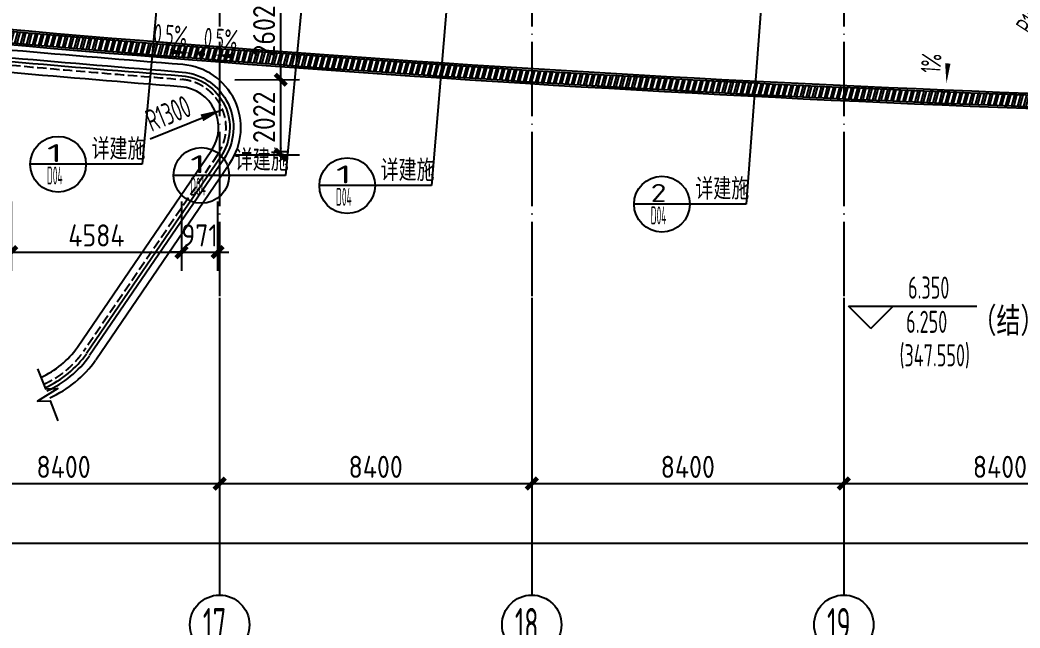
# Model space of a CAD drawing. Header units: inches. Extents: x 0 to 1813292486, y 0 to 3473589894.
# Drawn here: x 600551714 to 600578627, y 3473183862 to 3473200223 of the extents above; entities that cross this region are included whole.
import ezdxf
from ezdxf.enums import TextEntityAlignment as Align

# ---------------------------------------------------------------- set-up
doc = ezdxf.new("R2010")
doc.units = ezdxf.units.IN
doc.header["$LTSCALE"] = 1000
doc.header["$MEASUREMENT"] = 0
doc.linetypes.add('AX-MALL-GIRD-200$0$DOTE', pattern=[2.42, 2, -0.2, 0.02, -0.2])
doc.linetypes.add('AX-MALL-WALL-P02-QT$0$DASH', pattern=[0.35, 0.25, -0.1])
for name, color, linetype in [('A-Anno-Note', 241, 'Continuous'), ('AX-MALL-DIM-P02$0$A-Anno-Dims', 3, 'Continuous'), ('AX-MALL-DIM-P02$0$A-Anno-Note', 241, 'Continuous'), ('AX-MALL-DIM-P02$0$A-Detl-Thin', 131, 'Continuous'), ('AX-MALL-DIM-SY-P02$0$A-Anno-Note', 241, 'Continuous'), ('AX-MALL-DIM-SY-P02$0$DIM_IDEN', 3, 'Continuous'), ('AX-MALL-GIRD-200$0$A-Grid', 222, 'AX-MALL-GIRD-200$0$DOTE'), ('AX-MALL-GIRD-200$0$A-Grid-Iden', 11, 'Continuous'), ('AX-MALL-P02-200$0$A-Anno-Note', 241, 'Continuous'), ('AX-MALL-WALL-P02$0$A-Anno-Note', 241, 'Continuous'), ('AX-MALL-WALL-P02-QT$0$A-Anno-Dims', 3, 'Continuous'), ('AX-MALL-WALL-P02-QT$0$A-Detl-Fine', 152, 'Continuous'), ('AX-MALL-WALL-P02-QT$0$A-Detl-Patt', 8, 'Continuous'), ('AX-MALL-WALL-P02-QT$0$A-Detl-Thin', 131, 'Continuous'), ('AX-MALL-WALL-P02-QT$0$A-Hdrl', 31, 'Continuous'), ('AX-MALL-WALL-P02-QT$0$A-Wind', 4, 'Continuous'), ('AX-MALL-WORD-P02$0$A-Anno-Levl', 201, 'Continuous'), ('AX-MALL-WORD-P02$0$A-Anno-Note', 241, 'Continuous'), ('AX-MALL-ZTKD-P02$0$A-Anno-Note', 241, 'Continuous'), ('AXIS_TEXT', 7, 'Continuous'), ('PX-MALL-P02-LG$0$P-Drain-Fldr', 4, 'Continuous'), ('PX-MALL-P02-LG$0$P-Drain-Fldr-ARCH', 161, 'Continuous'), ('PX-MALL-P02-LG$0$P-Drain-Fldr-W100', 4, 'Continuous'), ('PX-MALL-P02-LG$0$P-Drain-Fldr-W50', 4, 'Continuous')]:
    doc.layers.add(name, color=color, linetype=linetype)
doc.styles.add('AX-MALL-DIM-P02$0$_TCH_DIM', font='gbenor.shx')
doc.styles.add('AX-MALL-DIM-P02$0$_TCH_DIM_T3', font='gbenor.shx')
doc.styles.add('AX-MALL-DIM-SY-P02$0$_TCH_DIM', font='gbenor.shx')
doc.styles.add('AX-MALL-DIM-SY-P02$0$_TCH_LABEL', font='gbenor.shx')
doc.styles.add('AX-MALL-GIRD-200$0$_TCH_AXIS', font='gbenor.shx', dxfattribs={"bigfont": 'gbcbig.shx'})
doc.styles.add('AX-MALL-GIRD-200$0$_TCH_DIM_T3', font='gbenor.shx')
doc.styles.add('AX-MALL-WORD-P02$0$_TCH_DIM', font='gbenor.shx')
doc.styles.add('COMPLEX', font='gbenor.shx', dxfattribs={"bigfont": 'gbcbig.shx'})
doc.dimstyles.new('AX-MALL-DIM-P02$0$_TCH_ARCH&&200', dxfattribs={"dimtxt": 595, "dimasz": 300, "dimexe": 500, "dimexo": 500, "dimgap": 152.5, "dimtad": 1, "dimdec": 0, "dimzin": 0, "dimdsep": 46, "dimtxsty": 'AX-MALL-DIM-P02$0$_TCH_DIM_T3', "dimblk": 'AX-MALL-DIM-P02$0$_ArchTick', "dimcen": 0.09, "dimclrt": 7, "dimazin": 2, "dimtfac": 1, "dimtdec": 0, "dimtix": 1, "dimtmove": 2, "dimatfit": 3, "dimfxl": 500, "dimtolj": 1, "dimtzin": 0, "dimarcsym": 0})
doc.dimstyles.new('AX-MALL-GIRD-200$0$_TCH_ARCH&&200', dxfattribs={"dimtxt": 595, "dimasz": 300, "dimexe": 500, "dimexo": 500, "dimgap": 152.5, "dimtad": 1, "dimdec": 0, "dimzin": 0, "dimdsep": 46, "dimtxsty": 'AX-MALL-GIRD-200$0$_TCH_DIM_T3', "dimblk": 'AX-MALL-GIRD-200$0$_ArchTick', "dimcen": 0.09, "dimclrt": 7, "dimazin": 2, "dimtfac": 1, "dimtdec": 0, "dimtix": 1, "dimtmove": 2, "dimatfit": 3, "dimfxl": 500, "dimtolj": 1, "dimtzin": 0, "dimarcsym": 0})

# ---------------------------------------------------------------- blocks, each defined once
blk = doc.blocks.new('AX-MALL-WORD-P02')
at = {"layer": 'AX-MALL-WORD-P02$0$A-Anno-Levl'}
for p, q in [((600371166, 3473054843), (600370813, 3473055615)), ((600370813, 3473055615), (600374045, 3473054411)), ((600371166, 3473054843), (600370813, 3473055615)), ((600370813, 3473055615), (600374045, 3473054411)), ((600371166, 3473054843), (600371938, 3473055196)), ((600371166, 3473054843), (600371938, 3473055196))]:
    blk.add_line(p, q, dxfattribs=at)
at = {"layer": 'AX-MALL-WORD-P02$0$A-Anno-Note', "style": 'AX-MALL-WORD-P02$0$_TCH_DIM', "width": 0.7}
for s, height, p in [('6.350', 595, (600372383, 3473055244)), ('6.250', 595, (600372015, 3473054399)), ('(347.550)', 595, (600371534, 3473053617)), ('（结）', 675.2, (600373688, 3473053776))]:
    blk.add_text(s, height=height, rotation=339.5682, dxfattribs=at).set_placement(p)
blk = doc.blocks.new('_AXISO')
blk.add_circle((0, 0), 0.5)
at = {"layer": 'AXIS_TEXT', "style": 'COMPLEX', "width": 1.041667}
blk.add_attdef('A', text='', height=0.56, dxfattribs=at).set_placement((-0.25, -0.28), (0.25, -0.28), align=Align.FIT)
blk = doc.blocks.new('AX-MALL-GIRD-200$0$_ArchTick')
at = {"color": 0, "linetype": 'ByBlock', "const_width": 0.4}
blk.add_lwpolyline([(-0.5, -0.5), (0.5, 0.5)], dxfattribs=at)
blk = doc.blocks.new('*D402')
at = {"layer": 'AX-MALL-GIRD-200$0$A-Grid-Iden', "color": 0, "lineweight": -2, "transparency": 16777216}
for p, q in [((600228911, 3473108184), (600226607, 3473101999)), ((600226782, 3473102468), (600551951, 3472981333)), ((600554081, 3472987049), (600551777, 3472980864))]:
    blk.add_line(p, q, dxfattribs=at)
at = {"layer": 'AX-MALL-GIRD-200$0$A-Grid-Iden', "color": 0, "lineweight": -2, "transparency": 16777216, "xscale": 300, "yscale": 300, "zscale": 300}
for p, rotation in [((600226782, 3473102468), 159.5681613089764), ((600551951, 3472981333), 339.5681613089764)]:
    blk.add_blockref('AX-MALL-GIRD-200$0$_ArchTick', p, dxfattribs=dict(at, rotation=rotation))
at = {"layer": 'AX-MALL-GIRD-200$0$A-Grid-Iden', "color": 7, "transparency": 16777216, "insert": (600389524, 3473042322), "char_height": 595, "attachment_point": 5, "rotation": 339.5682, "style": 'AX-MALL-GIRD-200$0$_TCH_DIM_T3'}
blk.add_mtext('\\A1;347000', dxfattribs=at)
blk = doc.blocks.new('*D418')
at = {"layer": 'AX-MALL-GIRD-200$0$A-Grid-Iden', "color": 0, "lineweight": -2, "transparency": 16777216}
for p, q in [((600346984, 3473064198), (600345239, 3473059513)), ((600354856, 3473061266), (600353110, 3473056581)), ((600345413, 3473059982), (600353285, 3473057049))]:
    blk.add_line(p, q, dxfattribs=at)
at = {"layer": 'AX-MALL-GIRD-200$0$A-Grid-Iden', "color": 0, "lineweight": -2, "transparency": 16777216, "xscale": 300, "yscale": 300, "zscale": 300}
for p, rotation in [((600345413, 3473059982), 159.5681613089271), ((600353285, 3473057049), 339.5681613089271)]:
    blk.add_blockref('AX-MALL-GIRD-200$0$_ArchTick', p, dxfattribs=dict(at, rotation=rotation))
at = {"layer": 'AX-MALL-GIRD-200$0$A-Grid-Iden', "color": 7, "transparency": 16777216, "insert": (600349506, 3473058937), "char_height": 595, "attachment_point": 5, "rotation": 339.5682, "style": 'AX-MALL-GIRD-200$0$_TCH_DIM_T3'}
blk.add_mtext('\\A1;8400', dxfattribs=at)
blk = doc.blocks.new('*D419')
at = {"layer": 'AX-MALL-GIRD-200$0$A-Grid-Iden', "color": 0, "lineweight": -2, "transparency": 16777216}
for p, q in [((600354856, 3473061266), (600353110, 3473056581)), ((600362727, 3473058334), (600360982, 3473053648)), ((600353285, 3473057049), (600361157, 3473054117))]:
    blk.add_line(p, q, dxfattribs=at)
at = {"layer": 'AX-MALL-GIRD-200$0$A-Grid-Iden', "color": 0, "lineweight": -2, "transparency": 16777216, "xscale": 300, "yscale": 300, "zscale": 300}
for p, rotation in [((600353285, 3473057049), 159.5681613092855), ((600361157, 3473054117), 339.5681613092855)]:
    blk.add_blockref('AX-MALL-GIRD-200$0$_ArchTick', p, dxfattribs=dict(at, rotation=rotation))
at = {"layer": 'AX-MALL-GIRD-200$0$A-Grid-Iden', "color": 7, "transparency": 16777216, "insert": (600357378, 3473056005), "char_height": 595, "attachment_point": 5, "rotation": 339.5682, "style": 'AX-MALL-GIRD-200$0$_TCH_DIM_T3'}
blk.add_mtext('\\A1;8400', dxfattribs=at)
blk = doc.blocks.new('*D420')
at = {"layer": 'AX-MALL-GIRD-200$0$A-Grid-Iden', "color": 0, "lineweight": -2, "transparency": 16777216}
for p, q in [((600362727, 3473058334), (600360982, 3473053648)), ((600370599, 3473055401), (600368854, 3473050716)), ((600361157, 3473054117), (600369028, 3473051184))]:
    blk.add_line(p, q, dxfattribs=at)
at = {"layer": 'AX-MALL-GIRD-200$0$A-Grid-Iden', "color": 0, "lineweight": -2, "transparency": 16777216, "xscale": 300, "yscale": 300, "zscale": 300}
for p, rotation in [((600361157, 3473054117), 159.5681613089271), ((600369028, 3473051184), 339.5681613089271)]:
    blk.add_blockref('AX-MALL-GIRD-200$0$_ArchTick', p, dxfattribs=dict(at, rotation=rotation))
at = {"layer": 'AX-MALL-GIRD-200$0$A-Grid-Iden', "color": 7, "transparency": 16777216, "insert": (600365249, 3473053072), "char_height": 595, "attachment_point": 5, "rotation": 339.5682, "style": 'AX-MALL-GIRD-200$0$_TCH_DIM_T3'}
blk.add_mtext('\\A1;8400', dxfattribs=at)
blk = doc.blocks.new('*D421')
at = {"layer": 'AX-MALL-GIRD-200$0$A-Grid-Iden', "color": 0, "lineweight": -2, "transparency": 16777216}
for p, q in [((600370599, 3473055401), (600368854, 3473050716)), ((600378471, 3473052469), (600376725, 3473047783)), ((600369028, 3473051184), (600376900, 3473048252))]:
    blk.add_line(p, q, dxfattribs=at)
at = {"layer": 'AX-MALL-GIRD-200$0$A-Grid-Iden', "color": 0, "lineweight": -2, "transparency": 16777216, "xscale": 300, "yscale": 300, "zscale": 300}
for p, rotation in [((600369028, 3473051184), 159.5681613084339), ((600376900, 3473048252), 339.568161308434)]:
    blk.add_blockref('AX-MALL-GIRD-200$0$_ArchTick', p, dxfattribs=dict(at, rotation=rotation))
at = {"layer": 'AX-MALL-GIRD-200$0$A-Grid-Iden', "color": 7, "transparency": 16777216, "insert": (600373121, 3473050140), "char_height": 595, "attachment_point": 5, "rotation": 339.5682, "style": 'AX-MALL-GIRD-200$0$_TCH_DIM_T3'}
blk.add_mtext('\\A1;8400', dxfattribs=at)
blk = doc.blocks.new('AX-MALL-WALL-P02-QT$0$tj')
at = {"layer": 'AX-MALL-WALL-P02-QT$0$A-Detl-Patt'}
h = blk.add_hatch(dxfattribs=at)
h.set_pattern_fill('STEEL', color=256, scale=100, angle=50.4318)
h.set_pattern_definition([(75, (-14278.2, 156289.83), (-153.340725, 41.08752), []), (75, (-14317.88, 156358.57), (-153.340725, 41.08752), [])])
edge = h.paths.add_edge_path()
edge.add_line((88101, 47667), (87884, 47460))
edge.add_line((87884, 47460), (91572, 43585))
edge.add_arc((262949, 558938), 543101, 251.60574, 260.02887)
edge.add_arc((172181, -2862), 27100, 64.7129, 96.9316, ccw=False)
edge.add_arc((262949, 558936), 543100, 261.61551, 271.72515)
edge.add_line((279299, 16083), (279299, 16383))
edge.add_arc((262949, 558936), 542800, 261.6202, 271.7261, ccw=False)
edge.add_arc((172181, -2862), 27400, 64.8063, 96.8382)
edge.add_arc((262949, 558938), 542801, 251.61364, 260.02417, ccw=False)
edge.add_line((91737, 43846), (88101, 47667))
at = {"layer": 'AX-MALL-WALL-P02-QT$0$A-Anno-Dims'}
blk.add_lwpolyline([(216046, 9151), (216260, 8611), (216595, 8620), (216050, 8285), (216384, 8297), (216598, 7757)], dxfattribs=at)
at = {"layer": 'AX-MALL-WALL-P02-QT$0$A-Detl-Fine'}
blk.add_lwpolyline([(217121, 9734), (220730, 15026, 0.575954), (219909, 16742, -0.002115), (215318, 17126)], format="xyb", dxfattribs=at)
blk.add_arc((215160, 11117), 2400, 294.0035, 324.8225, dxfattribs=at)
at = {"layer": 'AX-MALL-WALL-P02-QT$0$A-Detl-Patt'}
blk.add_lwpolyline([(88103, 47737), (87813, 47462), (91544, 43541, 0.036779), (168909, 23989, -0.141654), (183742, 21593, 0.044166), (279349, 16034), (279349, 16434, -0.044144), (183859, 21980, 0.140545), (168920, 24393, -0.036705), (91765, 43889), (88103, 47737)], format="xyb", dxfattribs=at)
blk.add_lwpolyline([(88101, 47667), (87884, 47460), (91572, 43585, 0.036769), (168910, 24040, -0.141514), (183757, 21641, 0.04414), (279299, 16083), (279299, 16383, -0.044124), (183844, 21931, 0.140683), (168918, 24343, -0.036714), (91737, 43846)], format="xyb", close=True, dxfattribs=at)
at = {"layer": 'AX-MALL-WALL-P02-QT$0$A-Detl-Patt', "linetype": 'AX-MALL-WALL-P02-QT$0$DASH'}
blk.add_lwpolyline([(215340, 17325, 0.002115), (219925, 16941, -0.575954), (220896, 14913), (217286, 9621)], format="xyb", dxfattribs=at)
blk.add_arc((215160, 11117), 2600, 294.0035, 324.8225, dxfattribs=at)
at = {"layer": 'AX-MALL-WALL-P02-QT$0$A-Detl-Thin'}
blk.add_lwpolyline([(217616, 9395), (221226, 14687, 0.575954), (219956, 17340, -0.002115), (215368, 17724)], format="xyb", dxfattribs=at)
blk.add_arc((215160, 11117), 3000, 294.0035, 324.8225, dxfattribs=at)
at = {"layer": 'AX-MALL-WALL-P02-QT$0$A-Hdrl', "ltscale": 6}
for points in [[(215358, 17524, 0.002115), (219940, 17141, -0.575954), (221061, 14800), (217451, 9508)], [(215349, 17424, 0.002115), (219932, 17041, -0.575954), (220978, 14857), (217368, 9565)]]:
    blk.add_lwpolyline(points, format="xyb", dxfattribs=at)
for radius in [2700, 2800]:
    blk.add_arc((215160, 11117), radius, 294.0035, 324.8225, dxfattribs=at)
blk = doc.blocks.new('PX-MALL-P02-LG$0$A$C5A9C1854')
at = {"layer": 'PX-MALL-P02-LG$0$P-Drain-Fldr-W50', "ltscale": 0.7}
for p, q in [((17, -52), (-52, 17)), ((39, -39), (-39, 39)), ((52, -17), (-17, 52))]:
    blk.add_line(p, q, dxfattribs=at)
at = {"layer": 'PX-MALL-P02-LG$0$P-Drain-Fldr-W50', "ltscale": 0.7, "const_width": 13.8}
blk.add_lwpolyline([(-55, 0, 1), (55, 0, 1)], format="xyb", close=True, dxfattribs=at)
blk = doc.blocks.new('PX-MALL-P02-LG$0$A$C7D2520B3')
at = {"layer": 'PX-MALL-P02-LG$0$P-Drain-Fldr', "ltscale": 0.7}
for p, q in [((25, -79), (-79, 25)), ((58, -58), (-58, 58)), ((79, -25), (-25, 79))]:
    blk.add_line(p, q, dxfattribs=at)
at = {"layer": 'PX-MALL-P02-LG$0$P-Drain-Fldr', "ltscale": 0.7, "const_width": 20}
blk.add_lwpolyline([(0, -80, 1), (0, 80, 1)], format="xyb", close=True, dxfattribs=at)
blk = doc.blocks.new('PX-MALL-P02-LG$0$A$C2257314B')
at = {"layer": 'PX-MALL-P02-LG$0$P-Drain-Fldr-ARCH', "ltscale": 0.7}
for p, q in [((17, -52), (-52, 17)), ((39, -39), (-39, 39)), ((52, -17), (-17, 52))]:
    blk.add_line(p, q, dxfattribs=at)
for start, end in [(0, 180), (180, 0)]:
    blk.add_arc((0, 0), 55, start, end, dxfattribs=at)
blk = doc.blocks.new('PX-MALL-P02-LG$0$P-Drain-Fldr')
blk.add_blockref('PX-MALL-P02-LG$0$A$C2257314B', (0, 0))
at = {"layer": 'PX-MALL-P02-LG$0$P-Drain-Fldr-W100'}
blk.add_blockref('PX-MALL-P02-LG$0$A$C7D2520B3', (0, 0), dxfattribs=at)
at = {"layer": 'PX-MALL-P02-LG$0$P-Drain-Fldr-W50'}
blk.add_blockref('PX-MALL-P02-LG$0$A$C5A9C1854', (0, 0), dxfattribs=at)
blk = doc.blocks.new('PX-MALL-P02-LG')
at = {"layer": 'PX-MALL-P02-LG$0$P-Drain-Fldr', "rotation": 339.5681613098035}
blk.add_blockref('PX-MALL-P02-LG$0$P-Drain-Fldr', (600356868, 3473068054), dxfattribs=at)
blk = doc.blocks.new('AX-MALL-DIM-SY-P02')
at = {"layer": 'AX-MALL-DIM-SY-P02$0$DIM_IDEN'}
for p, q in [((600357142, 3473071699), (600354333, 3473065827)), ((600360760, 3473070217), (600357842, 3473064201)), ((600364255, 3473068558), (600361424, 3473062572)), ((600352913, 3473066356), (600351507, 3473066880)), ((600354333, 3473065827), (600352913, 3473066356)), ((600372133, 3473065542), (600369187, 3473059149)), ((600356421, 3473064730), (600355016, 3473065254)), ((600357842, 3473064201), (600356421, 3473064730)), ((600360004, 3473063101), (600358598, 3473063625)), ((600361424, 3473062572), (600360004, 3473063101)), ((600367767, 3473059678), (600366362, 3473060201)), ((600369187, 3473059149), (600367767, 3473059678))]:
    blk.add_line(p, q, dxfattribs=at)
for centre in [(600352210, 3473066618), (600355719, 3473064992), (600359301, 3473063363), (600367064, 3473059940)]:
    blk.add_circle(centre, 750, dxfattribs=at)
at = {"layer": 'AX-MALL-DIM-SY-P02$0$A-Anno-Note', "style": 'AX-MALL-DIM-SY-P02$0$_TCH_LABEL'}
for s, width, p, p2 in [('1', 3, (600351948, 3473066780), (600352344, 3473066632)), ('D04', 0.488372, (600351738, 3473066214), (600352134, 3473066066)), ('1', 3, (600355457, 3473065154), (600355853, 3473065007)), ('D04', 0.488372, (600355246, 3473064588), (600355642, 3473064441)), ('1', 3, (600359039, 3473063525), (600359436, 3473063378)), ('D04', 0.488372, (600358829, 3473062960), (600359225, 3473062812)), ('2', 1.721145, (600366803, 3473060102), (600367199, 3473059954)), ('D04', 0.488372, (600366592, 3473059536), (600366988, 3473059388))]:
    blk.add_text(s, height=483, rotation=339.5682, dxfattribs=dict(at, width=width)).set_placement(p, p2, align=Align.FIT)
at = {"layer": 'AX-MALL-DIM-SY-P02$0$A-Anno-Note', "style": 'AX-MALL-DIM-SY-P02$0$_TCH_DIM', "width": 0.7}
for p in [(600353116, 3473066470), (600356624, 3473064845), (600360207, 3473063216), (600367970, 3473059792)]:
    blk.add_text('详建施', height=506.4, rotation=339.5682, dxfattribs=at).set_placement(p)
blk = doc.blocks.new('AX-MALL-DIM-P02$0$_ArchTick')
at = {"color": 0, "linetype": 'ByBlock', "const_width": 0.4}
blk.add_lwpolyline([(-0.5, -0.5), (0.5, 0.5)], dxfattribs=at)
blk = doc.blocks.new('*D1640')
at = {"layer": 'AX-MALL-DIM-P02$0$A-Anno-Dims', "color": 0, "lineweight": -2, "transparency": 16777216}
for p, q in [((600357459, 3473067092), (600359091, 3473066485)), ((600357916, 3473064764), (600358622, 3473066659)), ((600356754, 3473065198), (600358385, 3473064590))]:
    blk.add_line(p, q, dxfattribs=at)
at = {"layer": 'AX-MALL-DIM-P02$0$A-Anno-Dims', "color": 0, "lineweight": -2, "transparency": 16777216, "xscale": 300, "yscale": 300, "zscale": 300}
for p, rotation in [((600358622, 3473066659), 69.56816168282393), ((600357916, 3473064764), 249.5681616828239)]:
    blk.add_blockref('AX-MALL-DIM-P02$0$_ArchTick', p, dxfattribs=dict(at, rotation=rotation))
at = {"layer": 'AX-MALL-DIM-P02$0$A-Anno-Dims', "color": 7, "transparency": 16777216, "insert": (600357848, 3473065869), "char_height": 595, "attachment_point": 5, "rotation": 69.5682, "style": 'AX-MALL-DIM-P02$0$_TCH_DIM_T3'}
blk.add_mtext('\\A1;2022', dxfattribs=at)
blk = doc.blocks.new('*D1641')
at = {"layer": 'AX-MALL-DIM-P02$0$A-Anno-Dims', "color": 0, "lineweight": -2, "transparency": 16777216}
for p, q in [((600358368, 3473069530), (600359999, 3473068922)), ((600358622, 3473066659), (600359530, 3473069097)), ((600357459, 3473067092), (600359091, 3473066485))]:
    blk.add_line(p, q, dxfattribs=at)
at = {"layer": 'AX-MALL-DIM-P02$0$A-Anno-Dims', "color": 0, "lineweight": -2, "transparency": 16777216, "xscale": 300, "yscale": 300, "zscale": 300}
for p, rotation in [((600359530, 3473069097), 69.56816168187444), ((600358622, 3473066659), 249.5681616818744)]:
    blk.add_blockref('AX-MALL-DIM-P02$0$_ArchTick', p, dxfattribs=dict(at, rotation=rotation))
at = {"layer": 'AX-MALL-DIM-P02$0$A-Anno-Dims', "color": 7, "transparency": 16777216, "insert": (600358655, 3473068035), "char_height": 595, "attachment_point": 5, "rotation": 69.5682, "style": 'AX-MALL-DIM-P02$0$_TCH_DIM_T3'}
blk.add_mtext('\\A1;2602', dxfattribs=at)
blk = doc.blocks.new('*D1646')
at = {"layer": 'AX-MALL-DIM-P02$0$A-Anno-Dims', "color": 0, "lineweight": -2, "transparency": 16777216}
for p, q in [((600354975, 3473064520), (600354324, 3473062774)), ((600355885, 3473064181), (600355234, 3473062435)), ((600354499, 3473063242), (600354218, 3473063347)), ((600354499, 3473063242), (600355409, 3473062903)), ((600355409, 3473062903), (600355690, 3473062799))]:
    blk.add_line(p, q, dxfattribs=at)
at = {"layer": 'AX-MALL-DIM-P02$0$A-Anno-Dims', "color": 0, "lineweight": -2, "transparency": 16777216, "xscale": 300, "yscale": 300, "zscale": 300}
for p, rotation in [((600354499, 3473063242), 339.5681612857604), ((600355409, 3473062903), 159.5681612857605)]:
    blk.add_blockref('AX-MALL-DIM-P02$0$_ArchTick', p, dxfattribs=dict(at, rotation=rotation))
at = {"layer": 'AX-MALL-DIM-P02$0$A-Anno-Dims', "color": 7, "transparency": 16777216, "insert": (600355111, 3473063495), "char_height": 595, "attachment_point": 5, "rotation": 339.5682, "style": 'AX-MALL-DIM-P02$0$_TCH_DIM_T3'}
blk.add_mtext('\\A1;971', dxfattribs=at)
blk = doc.blocks.new('*D1647')
at = {"layer": 'AX-MALL-DIM-P02$0$A-Anno-Dims', "color": 0, "lineweight": -2, "transparency": 16777216}
for p, q in [((600350679, 3473066120), (600350029, 3473064374)), ((600350203, 3473064843), (600354499, 3473063242)), ((600354975, 3473064520), (600354324, 3473062774))]:
    blk.add_line(p, q, dxfattribs=at)
at = {"layer": 'AX-MALL-DIM-P02$0$A-Anno-Dims', "color": 0, "lineweight": -2, "transparency": 16777216, "xscale": 300, "yscale": 300, "zscale": 300}
for p, rotation in [((600350203, 3473064843), 159.5681612923998), ((600354499, 3473063242), 339.5681612923998)]:
    blk.add_blockref('AX-MALL-DIM-P02$0$_ArchTick', p, dxfattribs=dict(at, rotation=rotation))
at = {"layer": 'AX-MALL-DIM-P02$0$A-Anno-Dims', "color": 7, "transparency": 16777216, "insert": (600352508, 3473064464), "char_height": 595, "attachment_point": 5, "rotation": 339.5682, "style": 'AX-MALL-DIM-P02$0$_TCH_DIM_T3'}
blk.add_mtext('\\A1;4584', dxfattribs=at)
blk = doc.blocks.new('*D1648')
at = {"layer": 'AX-MALL-DIM-P02$0$A-Anno-Dims', "color": 0, "lineweight": -2, "transparency": 16777216}
for p, q in [((600349773, 3473066458), (600349123, 3473064712)), ((600350679, 3473066120), (600350029, 3473064374)), ((600349298, 3473065180), (600350203, 3473064843))]:
    blk.add_line(p, q, dxfattribs=at)
at = {"layer": 'AX-MALL-DIM-P02$0$A-Anno-Dims', "color": 0, "lineweight": -2, "transparency": 16777216, "xscale": 300, "yscale": 300, "zscale": 300}
for p, rotation in [((600349298, 3473065180), 159.5681612941245), ((600350203, 3473064843), 339.5681612941244)]:
    blk.add_blockref('AX-MALL-DIM-P02$0$_ArchTick', p, dxfattribs=dict(at, rotation=rotation))
at = {"layer": 'AX-MALL-DIM-P02$0$A-Anno-Dims', "color": 7, "transparency": 16777216, "insert": (600350077, 3473065888), "char_height": 595, "attachment_point": 5, "rotation": 339.5682, "style": 'AX-MALL-DIM-P02$0$_TCH_DIM_T3'}
blk.add_mtext('\\A1;966', dxfattribs=at)
blk = doc.blocks.new('AX-MALL-GIRD-200')
at = {"layer": 'AX-MALL-GIRD-200$0$A-Grid'}
for p, q in [((600393760, 3473165698.3), (600355030.5, 3473061734.6)), ((600401631.6, 3473162765.9), (600362902, 3473058802.2)), ((600409503.1, 3473159833.5), (600370773.6, 3473055869.8))]:
    blk.add_line(p, q, dxfattribs=at)
at = {"layer": 'AX-MALL-GIRD-200$0$A-Grid-Iden'}
for p, q in [((600355030.5, 3473061734.6), (600352237.7, 3473054237.9)), ((600362902, 3473058802.2), (600360109.3, 3473051305.5)), ((600370773.6, 3473055869.8), (600367980.8, 3473048373.1))]:
    blk.add_line(p, q, dxfattribs=at)
ref = blk.add_blockref('_AXISO', (600351958.5, 3473053488.2), dxfattribs=dict(at, xscale=1600, yscale=1600, zscale=1600))
ref.add_attrib('A', '17', dxfattribs={"height": 905.1, "rotation": 339.56816, "style": 'AX-MALL-GIRD-200$0$_TCH_AXIS', "width": 0.525}).set_placement((600351376.4, 3473053222.1), (600351970.1, 3473053000.9), align=Align.FIT)
ref = blk.add_blockref('_AXISO', (600359830, 3473050555.8), dxfattribs=dict(at, xscale=1600, yscale=1600, zscale=1600))
ref.add_attrib('A', '18', dxfattribs={"height": 905.1, "rotation": 339.56816, "style": 'AX-MALL-GIRD-200$0$_TCH_AXIS', "width": 0.525}).set_placement((600359248, 3473050289.7), (600359841.7, 3473050068.5), align=Align.FIT)
ref = blk.add_blockref('_AXISO', (600367701.6, 3473047623.4), dxfattribs=dict(at, xscale=1600, yscale=1600, zscale=1600))
ref.add_attrib('A', '19', dxfattribs={"height": 905.1, "rotation": 339.56816, "style": 'AX-MALL-GIRD-200$0$_TCH_AXIS', "width": 0.525}).set_placement((600367119.5, 3473047357.3), (600367713.2, 3473047136.2), align=Align.FIT)
for base, p1, p2, picture, middle in [((600551951.4, 3472981332.7), (600229085.8, 3473108652.6), (600554255.4, 3472987517.4), '*D402', (600389523.7, 3473042322)), ((600353285, 3473057049.1), (600347158.9, 3473064667), (600355030.5, 3473061734.6), '*D418', (600349506.3, 3473058937)), ((600361156.6, 3473054116.8), (600355030.5, 3473061734.6), (600362902, 3473058802.2), '*D419', (600357377.9, 3473056004.6)), ((600369028.1, 3473051184.4), (600362902, 3473058802.2), (600370773.6, 3473055869.8), '*D420', (600365249.4, 3473053072.3)), ((600376899.6, 3473048252), (600370773.6, 3473055869.8), (600378645.1, 3473052937.4), '*D421', (600373121, 3473050139.9))]:
    dim = blk.add_linear_dim(base=base, p1=p1, p2=p2, angle=339.56816, dimstyle='AX-MALL-GIRD-200$0$_TCH_ARCH&&200', override={"dimgap": 0}, dxfattribs=at)
    dim.commit()
    dim.dimension.update_dxf_attribs({"geometry": picture, "text_midpoint": middle, "dimtype": 129, "text_rotation": 339.56816})
blk = doc.blocks.new('AX-MALL-WALL-P02-QT')
at = {"layer": 'AX-MALL-WALL-P02-QT$0$A-Detl-Thin', "rotation": 339.5681613091762}
blk.add_blockref('AX-MALL-WALL-P02-QT$0$tj', (600144118.7, 3473128496.3), dxfattribs=at)
at = {"layer": 'AX-MALL-WALL-P02-QT$0$A-Wind'}
blk.add_blockref('AX-MALL-GIRD-200', (0, 0), dxfattribs=at)
blk = doc.blocks.new('AX-MALL-WALL-P02')
at = {"layer": 'AX-MALL-WALL-P02$0$A-Anno-Note'}
blk.add_blockref('AX-MALL-WORD-P02', (0, 0), dxfattribs=at)
blk.add_blockref('AX-MALL-WALL-P02-QT', (0, 0), dxfattribs=at)
blk = doc.blocks.new('AX-MALL-ZTKD-P02')
at = {"layer": 'AX-MALL-ZTKD-P02$0$A-Anno-Note'}
blk.add_blockref('AX-MALL-GIRD-200', (0, 0), dxfattribs=at)
blk = doc.blocks.new('AX-MALL-DIM-P02')
at = {"layer": 'AX-MALL-DIM-P02$0$A-Anno-Dims'}
for points in [[(600355838.9, 3473068524.7, 0, 0, 0), (600356588.7, 3473068181.3, 0, 144, 0), (600356097.8, 3473068406.1, 0, 0, 0)], [(600357744.7, 3473067649.8, 0, 0, 0), (600357151.9, 3473067919.8, 0, 144, 0), (600357643.3, 3473067696, 0, 0, 0)], [(600356272.4, 3473066438.3, 198, 0, 0), (600356872.2, 3473066454.6, 0, 0, 0)], [(600375836.8, 3473061331, 0, 0, 0), (600375373.5, 3473060310.3, 0, 144, 0), (600375596.7, 3473060802, 0, 0, 0)]]:
    blk.add_lwpolyline(points, format="xyseb", dxfattribs=at)
blk.add_lwpolyline([(600354774.2, 3473066397.6), (600356472.3, 3473066443.7), (600356872.2, 3473066454.6)], dxfattribs=at)
blk.add_blockref('AX-MALL-DIM-SY-P02', (0, 0), dxfattribs=at)
at = {"layer": 'AX-MALL-DIM-P02$0$A-Detl-Thin'}
blk.add_blockref('AX-MALL-ZTKD-P02', (0, 0), dxfattribs=at)
at = {"layer": 'AX-MALL-DIM-P02$0$A-Anno-Dims', "color": 7, "style": 'AX-MALL-DIM-P02$0$_TCH_DIM', "width": 0.7}
for s, height, rotation, p in [('R1300', 595, 1.55557, (600354870, 3473066552.8)), ('R1500', 535.5, 36.49499, (600377965.3, 3473060702))]:
    blk.add_text(s, height=height, rotation=rotation, dxfattribs=at).set_placement(p)
at = {"layer": 'AX-MALL-DIM-P02$0$A-Anno-Note', "style": 'AX-MALL-DIM-P02$0$_TCH_DIM', "width": 0.7}
for s, rotation, p in [('0.5%', 335.3933, (600355737, 3473068769.5)), ('0.5%', 335.51178, (600356970.7, 3473068200.4)), ('1%', 65.58676, (600375315.6, 3473060618.8))]:
    blk.add_text(s, height=535.5, rotation=rotation, dxfattribs=at).set_placement(p)
at = {"layer": 'AX-MALL-DIM-P02$0$A-Anno-Dims'}
for p1, p2, distance, picture, middle in [((600356990.8, 3473067266.8), (600357899.1, 3473069704.8), -1740.9, '*D1641', (600358654.6, 3473068035.1)), ((600356285, 3473065372.2), (600356990.8, 3473067266.8), -1740.9, '*D1640', (600357847.6, 3473065868.8)), ((600350853.6, 3473066588.8), (600355149.4, 3473064988.4), -1863.3, '*D1647', (600352508.1, 3473064464.3)), ((600355149.4, 3473064988.4), (600356059.4, 3473064649.5), -1863.3, '*D1646', (600355111, 3473063494.6))]:
    dim = blk.add_aligned_dim(p1=p1, p2=p2, distance=distance, dimstyle='AX-MALL-DIM-P02$0$_TCH_ARCH&&200', dxfattribs=at)
    dim.commit()
    dim.dimension.update_dxf_attribs({"geometry": picture, "text_midpoint": middle})
dim = blk.add_linear_dim(base=(600350203.1, 3473064842.7), p1=(600349948, 3473066926.1), p2=(600350853.6, 3473066588.8), angle=339.56816, dimstyle='AX-MALL-DIM-P02$0$_TCH_ARCH&&200', dxfattribs=at)
dim.commit()
dim.dimension.update_dxf_attribs({"geometry": '*D1648', "text_midpoint": (600350076.7, 3473065887.6), "dimtype": 129})
blk = doc.blocks.new('AX-MALL-P02-200')
at = {"layer": 'AX-MALL-P02-200$0$A-Anno-Note'}
blk.add_blockref('AX-MALL-WALL-P02', (0, 0), dxfattribs=at)
for name in ['AX-MALL-DIM-P02', 'PX-MALL-P02-LG']:
    blk.add_blockref(name, (0, 0), dxfattribs=at)

msp = doc.modelspace()

# ---------------------------------------------------------------- block references
at = {"layer": 'A-Anno-Note', "rotation": 20.43183869077545}
msp.add_blockref('AX-MALL-P02-200', (1250392459, 9048126), dxfattribs=at)

doc.saveas('drawing.dxf')
